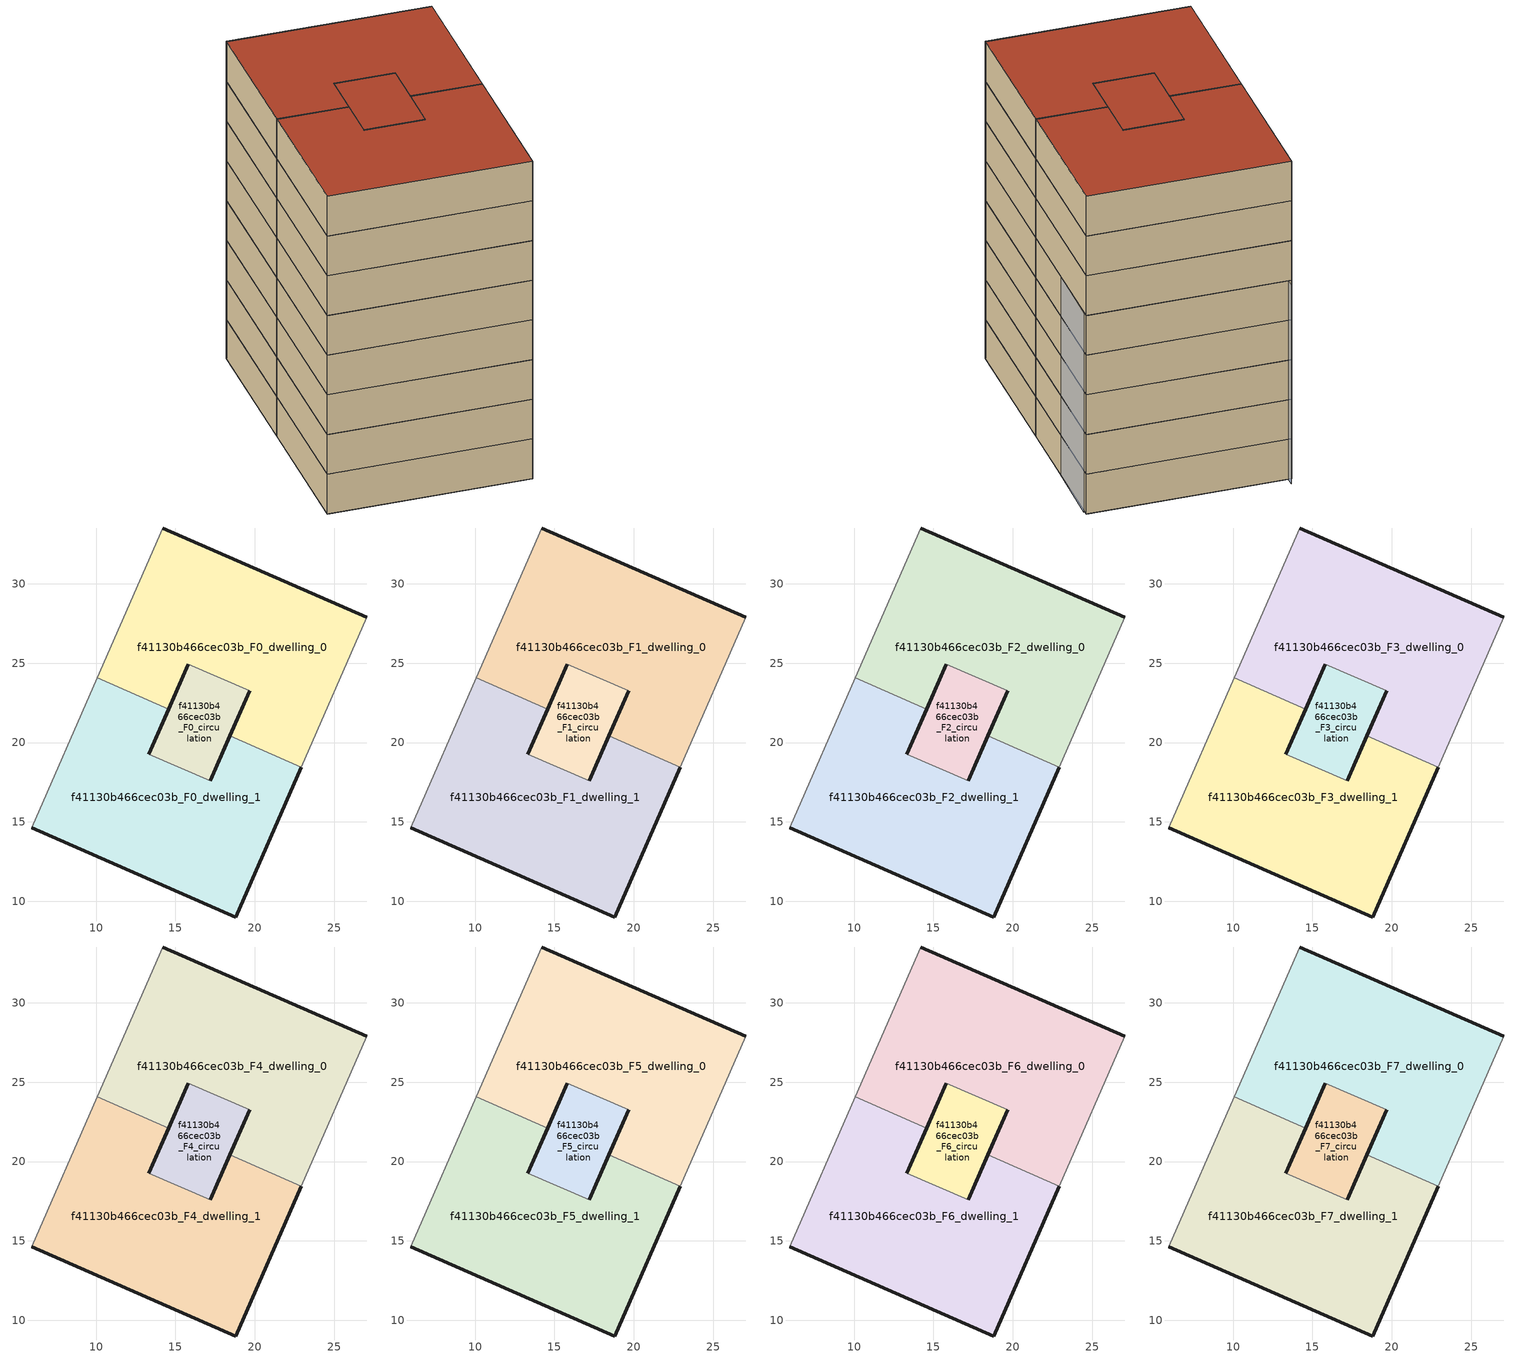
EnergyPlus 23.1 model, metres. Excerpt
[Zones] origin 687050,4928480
f41130b466cec03b_F0_dwelling_0
 floor ground (EU_floor_Construction): 22.94,18.45 27.06,27.89 14.19,33.51 10.07,24.08 14.57,22.11 15.81,24.94 19.67,23.25 18.43,20.42 z0
 wall outside (EU_wall_Construction): 18.43,20.42 19.67,23.25 / 15.81,24.94 14.57,22.11 / 14.19,33.51 27.06,27.89 z0:3
 wall adiabatic (EU_wall_Construction): 27.06,27.89 22.94,18.45 / 10.07,24.08 14.19,33.51 z0:3
 wall to f41130b466cec03b_F0_dwelling_1 (EU_wall_Construction): 22.94,18.45 18.43,20.42 / 14.57,22.11 10.07,24.08 z0:3
 wall to f41130b466cec03b_F0_circulation (EU_wall_Construction): 19.67,23.25 15.81,24.94 z0:3
f41130b466cec03b_F0_dwelling_1
 floor ground (EU_floor_Construction): 18.81,9.01 22.94,18.45 18.43,20.42 17.19,17.59 13.33,19.28 14.57,22.11 10.07,24.08 5.94,14.64 z0
 wall outside (EU_wall_Construction): 14.57,22.11 13.33,19.28 / 17.19,17.59 18.43,20.42 / 22.94,18.45 18.81,9.01 5.94,14.64 z0:3
 wall adiabatic (EU_wall_Construction): 5.94,14.64 10.07,24.08 z0:3
 wall to f41130b466cec03b_F0_circulation (EU_wall_Construction): 13.33,19.28 17.19,17.59 z0:3
f41130b466cec03b_F0_circulation
 floor ground (EU_floor_Construction): 17.19,17.59 19.67,23.25 15.81,24.94 13.33,19.28 z0
 wall outside (EU_wall_Construction): 19.67,23.25 17.19,17.59 / 13.33,19.28 15.81,24.94 z0:3
f41130b466cec03b_F1_dwelling_0
 floor to f41130b466cec03b_F0_dwelling_0 (EU_floor_Construction): 22.94,18.45 27.06,27.89 14.19,33.51 10.07,24.08 14.57,22.11 15.81,24.94 19.67,23.25 18.43,20.42 z3
 wall outside (EU_wall_Construction): 18.43,20.42 19.67,23.25 / 15.81,24.94 14.57,22.11 / 14.19,33.51 27.06,27.89 z3:6
 wall adiabatic (EU_wall_Construction): 27.06,27.89 22.94,18.45 / 10.07,24.08 14.19,33.51 z3:6
 wall to f41130b466cec03b_F1_dwelling_1 (EU_wall_Construction): 22.94,18.45 18.43,20.42 / 14.57,22.11 10.07,24.08 z3:6
 wall to f41130b466cec03b_F1_circulation (EU_wall_Construction): 19.67,23.25 15.81,24.94 z3:6
f41130b466cec03b_F1_dwelling_1
 floor to f41130b466cec03b_F0_dwelling_1 (EU_floor_Construction): 18.81,9.01 22.94,18.45 18.43,20.42 17.19,17.59 13.33,19.28 14.57,22.11 10.07,24.08 5.94,14.64 z3
 wall outside (EU_wall_Construction): 14.57,22.11 13.33,19.28 / 17.19,17.59 18.43,20.42 / 22.94,18.45 18.81,9.01 5.94,14.64 z3:6
 wall adiabatic (EU_wall_Construction): 5.94,14.64 10.07,24.08 z3:6
 wall to f41130b466cec03b_F1_circulation (EU_wall_Construction): 13.33,19.28 17.19,17.59 z3:6
f41130b466cec03b_F1_circulation
 floor to f41130b466cec03b_F0_circulation (EU_floor_Construction): 17.19,17.59 19.67,23.25 15.81,24.94 13.33,19.28 z3
 wall outside (EU_wall_Construction): 19.67,23.25 17.19,17.59 / 13.33,19.28 15.81,24.94 z3:6
f41130b466cec03b_F2_dwelling_0
 floor to f41130b466cec03b_F1_dwelling_0 (EU_floor_Construction): 22.94,18.45 27.06,27.89 14.19,33.51 10.07,24.08 14.57,22.11 15.81,24.94 19.67,23.25 18.43,20.42 z6
 wall outside (EU_wall_Construction): 18.43,20.42 19.67,23.25 / 15.81,24.94 14.57,22.11 / 14.19,33.51 27.06,27.89 z6:9
 wall adiabatic (EU_wall_Construction): 27.06,27.89 22.94,18.45 / 10.07,24.08 14.19,33.51 z6:9
 wall to f41130b466cec03b_F2_dwelling_1 (EU_wall_Construction): 22.94,18.45 18.43,20.42 / 14.57,22.11 10.07,24.08 z6:9
 wall to f41130b466cec03b_F2_circulation (EU_wall_Construction): 19.67,23.25 15.81,24.94 z6:9
f41130b466cec03b_F2_dwelling_1
 floor to f41130b466cec03b_F1_dwelling_1 (EU_floor_Construction): 18.81,9.01 22.94,18.45 18.43,20.42 17.19,17.59 13.33,19.28 14.57,22.11 10.07,24.08 5.94,14.64 z6
 wall outside (EU_wall_Construction): 14.57,22.11 13.33,19.28 / 17.19,17.59 18.43,20.42 / 22.94,18.45 18.81,9.01 5.94,14.64 z6:9
 wall adiabatic (EU_wall_Construction): 5.94,14.64 10.07,24.08 z6:9
 wall to f41130b466cec03b_F2_circulation (EU_wall_Construction): 13.33,19.28 17.19,17.59 z6:9
f41130b466cec03b_F2_circulation
 floor to f41130b466cec03b_F1_circulation (EU_floor_Construction): 17.19,17.59 19.67,23.25 15.81,24.94 13.33,19.28 z6
 wall outside (EU_wall_Construction): 19.67,23.25 17.19,17.59 / 13.33,19.28 15.81,24.94 z6:9
f41130b466cec03b_F3_dwelling_0
 floor to f41130b466cec03b_F2_dwelling_0 (EU_floor_Construction): 22.94,18.45 27.06,27.89 14.19,33.51 10.07,24.08 14.57,22.11 15.81,24.94 19.67,23.25 18.43,20.42 z9
 wall outside (EU_wall_Construction): 18.43,20.42 19.67,23.25 / 15.81,24.94 14.57,22.11 / 14.19,33.51 27.06,27.89 z9:12
 wall adiabatic (EU_wall_Construction): 27.06,27.89 22.94,18.45 / 10.07,24.08 14.19,33.51 z9:12
 wall to f41130b466cec03b_F3_dwelling_1 (EU_wall_Construction): 22.94,18.45 18.43,20.42 / 14.57,22.11 10.07,24.08 z9:12
 wall to f41130b466cec03b_F3_circulation (EU_wall_Construction): 19.67,23.25 15.81,24.94 z9:12
f41130b466cec03b_F3_dwelling_1
 floor to f41130b466cec03b_F2_dwelling_1 (EU_floor_Construction): 18.81,9.01 22.94,18.45 18.43,20.42 17.19,17.59 13.33,19.28 14.57,22.11 10.07,24.08 5.94,14.64 z9
 wall outside (EU_wall_Construction): 14.57,22.11 13.33,19.28 / 17.19,17.59 18.43,20.42 / 22.94,18.45 18.81,9.01 5.94,14.64 z9:12
 wall adiabatic (EU_wall_Construction): 5.94,14.64 10.07,24.08 z9:12
 wall to f41130b466cec03b_F3_circulation (EU_wall_Construction): 13.33,19.28 17.19,17.59 z9:12
f41130b466cec03b_F3_circulation
 floor to f41130b466cec03b_F2_circulation (EU_floor_Construction): 17.19,17.59 19.67,23.25 15.81,24.94 13.33,19.28 z9
 wall outside (EU_wall_Construction): 19.67,23.25 17.19,17.59 / 13.33,19.28 15.81,24.94 z9:12
f41130b466cec03b_F4_dwelling_0
 floor to f41130b466cec03b_F3_dwelling_0 (EU_floor_Construction): 22.94,18.45 27.06,27.89 14.19,33.51 10.07,24.08 14.57,22.11 15.81,24.94 19.67,23.25 18.43,20.42 z12
 wall outside (EU_wall_Construction): 18.43,20.42 19.67,23.25 / 15.81,24.94 14.57,22.11 / 14.19,33.51 27.06,27.89 z12:15
 wall adiabatic (EU_wall_Construction): 27.06,27.89 22.94,18.45 / 10.07,24.08 14.19,33.51 z12:15
 wall to f41130b466cec03b_F4_dwelling_1 (EU_wall_Construction): 22.94,18.45 18.43,20.42 / 14.57,22.11 10.07,24.08 z12:15
 wall to f41130b466cec03b_F4_circulation (EU_wall_Construction): 19.67,23.25 15.81,24.94 z12:15
f41130b466cec03b_F4_dwelling_1
 floor to f41130b466cec03b_F3_dwelling_1 (EU_floor_Construction): 18.81,9.01 22.94,18.45 18.43,20.42 17.19,17.59 13.33,19.28 14.57,22.11 10.07,24.08 5.94,14.64 z12
 wall outside (EU_wall_Construction): 14.57,22.11 13.33,19.28 / 17.19,17.59 18.43,20.42 / 22.94,18.45 18.81,9.01 5.94,14.64 z12:15
 wall adiabatic (EU_wall_Construction): 5.94,14.64 10.07,24.08 z12:15
 wall to f41130b466cec03b_F4_circulation (EU_wall_Construction): 13.33,19.28 17.19,17.59 z12:15
f41130b466cec03b_F4_circulation
 floor to f41130b466cec03b_F3_circulation (EU_floor_Construction): 17.19,17.59 19.67,23.25 15.81,24.94 13.33,19.28 z12
 wall outside (EU_wall_Construction): 19.67,23.25 17.19,17.59 / 13.33,19.28 15.81,24.94 z12:15
f41130b466cec03b_F5_dwelling_0
 floor to f41130b466cec03b_F4_dwelling_0 (EU_floor_Construction): 22.94,18.45 27.06,27.89 14.19,33.51 10.07,24.08 14.57,22.11 15.81,24.94 19.67,23.25 18.43,20.42 z15
 wall outside (EU_wall_Construction): 18.43,20.42 19.67,23.25 / 15.81,24.94 14.57,22.11 / 14.19,33.51 27.06,27.89 z15:18
 wall adiabatic (EU_wall_Construction): 27.06,27.89 22.94,18.45 / 10.07,24.08 14.19,33.51 z15:18
 wall to f41130b466cec03b_F5_dwelling_1 (EU_wall_Construction): 22.94,18.45 18.43,20.42 / 14.57,22.11 10.07,24.08 z15:18
 wall to f41130b466cec03b_F5_circulation (EU_wall_Construction): 19.67,23.25 15.81,24.94 z15:18
f41130b466cec03b_F5_dwelling_1
 floor to f41130b466cec03b_F4_dwelling_1 (EU_floor_Construction): 18.81,9.01 22.94,18.45 18.43,20.42 17.19,17.59 13.33,19.28 14.57,22.11 10.07,24.08 5.94,14.64 z15
 wall outside (EU_wall_Construction): 14.57,22.11 13.33,19.28 / 17.19,17.59 18.43,20.42 / 22.94,18.45 18.81,9.01 5.94,14.64 z15:18
 wall adiabatic (EU_wall_Construction): 5.94,14.64 10.07,24.08 z15:18
 wall to f41130b466cec03b_F5_circulation (EU_wall_Construction): 13.33,19.28 17.19,17.59 z15:18
f41130b466cec03b_F5_circulation
 floor to f41130b466cec03b_F4_circulation (EU_floor_Construction): 17.19,17.59 19.67,23.25 15.81,24.94 13.33,19.28 z15
 wall outside (EU_wall_Construction): 19.67,23.25 17.19,17.59 / 13.33,19.28 15.81,24.94 z15:18
f41130b466cec03b_F6_dwelling_0
 floor to f41130b466cec03b_F5_dwelling_0 (EU_floor_Construction): 22.94,18.45 27.06,27.89 14.19,33.51 10.07,24.08 14.57,22.11 15.81,24.94 19.67,23.25 18.43,20.42 z18
 wall outside (EU_wall_Construction): 18.43,20.42 19.67,23.25 / 15.81,24.94 14.57,22.11 / 14.19,33.51 27.06,27.89 z18:21
 wall adiabatic (EU_wall_Construction): 27.06,27.89 22.94,18.45 / 10.07,24.08 14.19,33.51 z18:21
 wall to f41130b466cec03b_F6_dwelling_1 (EU_wall_Construction): 22.94,18.45 18.43,20.42 / 14.57,22.11 10.07,24.08 z18:21
 wall to f41130b466cec03b_F6_circulation (EU_wall_Construction): 19.67,23.25 15.81,24.94 z18:21
f41130b466cec03b_F6_dwelling_1
 floor to f41130b466cec03b_F5_dwelling_1 (EU_floor_Construction): 18.81,9.01 22.94,18.45 18.43,20.42 17.19,17.59 13.33,19.28 14.57,22.11 10.07,24.08 5.94,14.64 z18
 wall outside (EU_wall_Construction): 14.57,22.11 13.33,19.28 / 17.19,17.59 18.43,20.42 / 22.94,18.45 18.81,9.01 5.94,14.64 z18:21
 wall adiabatic (EU_wall_Construction): 5.94,14.64 10.07,24.08 z18:21
 wall to f41130b466cec03b_F6_circulation (EU_wall_Construction): 13.33,19.28 17.19,17.59 z18:21
f41130b466cec03b_F6_circulation
 floor to f41130b466cec03b_F5_circulation (EU_floor_Construction): 17.19,17.59 19.67,23.25 15.81,24.94 13.33,19.28 z18
 wall outside (EU_wall_Construction): 19.67,23.25 17.19,17.59 / 13.33,19.28 15.81,24.94 z18:21
f41130b466cec03b_F7_dwelling_0
 floor to f41130b466cec03b_F6_dwelling_0 (EU_floor_Construction): 22.94,18.45 27.06,27.89 14.19,33.51 10.07,24.08 14.57,22.11 15.81,24.94 19.67,23.25 18.43,20.42 z21
 wall outside (EU_wall_Construction): 18.43,20.42 19.67,23.25 / 15.81,24.94 14.57,22.11 / 14.19,33.51 27.06,27.89 z21:24
 wall adiabatic (EU_wall_Construction): 27.06,27.89 22.94,18.45 / 10.07,24.08 14.19,33.51 z21:24
 wall to f41130b466cec03b_F7_dwelling_1 (EU_wall_Construction): 22.94,18.45 18.43,20.42 / 14.57,22.11 10.07,24.08 z21:24
 wall to f41130b466cec03b_F7_circulation (EU_wall_Construction): 19.67,23.25 15.81,24.94 z21:24
 roof outside (EU_roof_Construction): 27.06,27.89 22.94,18.45 18.43,20.42 19.67,23.25 15.81,24.94 14.57,22.11 10.07,24.08 14.19,33.51 z24
f41130b466cec03b_F7_dwelling_1
 floor to f41130b466cec03b_F6_dwelling_1 (EU_floor_Construction): 18.81,9.01 22.94,18.45 18.43,20.42 17.19,17.59 13.33,19.28 14.57,22.11 10.07,24.08 5.94,14.64 z21
 wall outside (EU_wall_Construction): 14.57,22.11 13.33,19.28 / 17.19,17.59 18.43,20.42 / 22.94,18.45 18.81,9.01 5.94,14.64 z21:24
 wall adiabatic (EU_wall_Construction): 5.94,14.64 10.07,24.08 z21:24
 wall to f41130b466cec03b_F7_circulation (EU_wall_Construction): 13.33,19.28 17.19,17.59 z21:24
 roof outside (EU_roof_Construction): 22.94,18.45 18.81,9.01 5.94,14.64 10.07,24.08 14.57,22.11 13.33,19.28 17.19,17.59 18.43,20.42 z24
f41130b466cec03b_F7_circulation
 floor to f41130b466cec03b_F6_circulation (EU_floor_Construction): 17.19,17.59 19.67,23.25 15.81,24.94 13.33,19.28 z21
 wall outside (EU_wall_Construction): 19.67,23.25 17.19,17.59 / 13.33,19.28 15.81,24.94 z21:24
 roof outside (EU_roof_Construction): 19.67,23.25 17.19,17.59 13.33,19.28 15.81,24.94 z24
shading: 22.07,16.71 27.01,27.61 / 14.64,33.95 6.08,14.52 z0:15
[Building]
EU S2 Campaign: North Axis=0; Terrain=City; Solar Distribution=FullExterior
[Site:Location]
Bologna: Latitude=44.5; Longitude=11.25; Time Zone=1; Elevation=37
[SizingPeriod:WeatherFileDays]
AnnualSizingPeriod: Begin Month=1; Begin Day of Month=1; End Month=12; End Day of Month=31; Day of Week for Start Day=Monday; Use Weather File Daylight Saving Period=No; Use Weather File Rain and Snow Indicators=No
[MATERIAL]
EU_InternalMass_Material: Roughness=MediumRough; Thickness=0.1; Conductivity=1; Density=1800; Specific Heat=900; Thermal Absorptance=0.9; Solar Absorptance=0.7; Visible Absorptance=0.7
[MATERIAL:NOMASS] Roughness=MediumRough; Thermal Absorptance=0.9; Solar Absorptance=0.7; Visible Absorptance=0.7
Name | Thermal Resistance
EU_wall_NoMass | 0.905828
EU_roof_NoMass | 0.37593
EU_floor_NoMass | 0.67114
[CONSTRUCTION]
EU_wall_Construction: EU_wall_NoMass
EU_roof_Construction: EU_roof_NoMass
EU_floor_Construction: EU_floor_NoMass
EU_InternalMass_Construction: EU_InternalMass_Material
[ZONE] Type=1; Multiplier=1; Ceiling Height=autocalculate; Floor Area=autocalculate; Part of Total Floor Area=Yes
Name | Volume
f41130b466cec03b_F0_dwelling_0 | 394.863
f41130b466cec03b_F1_dwelling_0; f41130b466cec03b_F2_dwelling_0; f41130b466cec03b_F3_dwelling_0; f41130b466cec03b_F4_dwelling_0; f41130b466cec03b_F5_dwelling_0; f41130b466cec03b_F6_dwelling_0; f41130b466cec03b_F7_dwelling_0; f41130b466cec03b_F1_dwelling_1; f41130b466cec03b_F2_dwelling_1; f41130b466cec03b_F3_dwelling_1; f41130b466cec03b_F4_dwelling_1; f41130b466cec03b_F5_dwelling_1; f41130b466cec03b_F6_dwelling_1; f41130b466cec03b_F7_dwelling_1 | 394.862
f41130b466cec03b_F0_dwelling_1 | 394.861
f41130b466cec03b_F0_circulation; f41130b466cec03b_F1_circulation; f41130b466cec03b_F2_circulation; f41130b466cec03b_F3_circulation; f41130b466cec03b_F4_circulation; f41130b466cec03b_F5_circulation; f41130b466cec03b_F6_circulation; f41130b466cec03b_F7_circulation | 78.0996
[INTERNALMASS] Construction=EU_InternalMass_Construction; Surface Area=131.623
Name | Zone or ZoneList
f41130b466cec03b_F0_dwelling_0_EU_InternalMass | f41130b466cec03b_F0_dwelling_0
f41130b466cec03b_F0_dwelling_1_EU_InternalMass | f41130b466cec03b_F0_dwelling_1
f41130b466cec03b_F1_dwelling_0_EU_InternalMass | f41130b466cec03b_F1_dwelling_0
f41130b466cec03b_F1_dwelling_1_EU_InternalMass | f41130b466cec03b_F1_dwelling_1
f41130b466cec03b_F2_dwelling_0_EU_InternalMass | f41130b466cec03b_F2_dwelling_0
f41130b466cec03b_F2_dwelling_1_EU_InternalMass | f41130b466cec03b_F2_dwelling_1
f41130b466cec03b_F3_dwelling_0_EU_InternalMass | f41130b466cec03b_F3_dwelling_0
f41130b466cec03b_F3_dwelling_1_EU_InternalMass | f41130b466cec03b_F3_dwelling_1
f41130b466cec03b_F4_dwelling_0_EU_InternalMass | f41130b466cec03b_F4_dwelling_0
f41130b466cec03b_F4_dwelling_1_EU_InternalMass | f41130b466cec03b_F4_dwelling_1
f41130b466cec03b_F5_dwelling_0_EU_InternalMass | f41130b466cec03b_F5_dwelling_0
f41130b466cec03b_F5_dwelling_1_EU_InternalMass | f41130b466cec03b_F5_dwelling_1
f41130b466cec03b_F6_dwelling_0_EU_InternalMass | f41130b466cec03b_F6_dwelling_0
f41130b466cec03b_F6_dwelling_1_EU_InternalMass | f41130b466cec03b_F6_dwelling_1
f41130b466cec03b_F7_dwelling_0_EU_InternalMass | f41130b466cec03b_F7_dwelling_0
f41130b466cec03b_F7_dwelling_1_EU_InternalMass | f41130b466cec03b_F7_dwelling_1
[OTHEREQUIPMENT] Fuel Type=Electricity; Design Level Calculation Method=Watts/Area; Power per Zone Floor Area=1; Fraction Latent=0; Fraction Radiant=0; Fraction Lost=0; Carbon Dioxide Generation Rate=0; EndUse Subcategory=EU_Step8_InternalGains
Name | Zone or ZoneList or Space or SpaceList | Schedule
EU_Step8_InternalGain_f41130b466cec03b_F0_dwelling_0_f000 | f41130b466cec03b_F0_dwelling_0 | EU_Step8_GainSchedule_f41130b466cec03b_F0_dwelling_0_f000
EU_Step8_InternalGain_f41130b466cec03b_F0_dwelling_1_f000 | f41130b466cec03b_F0_dwelling_1 | EU_Step8_GainSchedule_f41130b466cec03b_F0_dwelling_1_f000
EU_Step8_InternalGain_f41130b466cec03b_F1_dwelling_0_f000 | f41130b466cec03b_F1_dwelling_0 | EU_Step8_GainSchedule_f41130b466cec03b_F1_dwelling_0_f000
EU_Step8_InternalGain_f41130b466cec03b_F1_dwelling_1_f000 | f41130b466cec03b_F1_dwelling_1 | EU_Step8_GainSchedule_f41130b466cec03b_F1_dwelling_1_f000
EU_Step8_InternalGain_f41130b466cec03b_F2_dwelling_0_f000 | f41130b466cec03b_F2_dwelling_0 | EU_Step8_GainSchedule_f41130b466cec03b_F2_dwelling_0_f000
EU_Step8_InternalGain_f41130b466cec03b_F2_dwelling_1_f000 | f41130b466cec03b_F2_dwelling_1 | EU_Step8_GainSchedule_f41130b466cec03b_F2_dwelling_1_f000
EU_Step8_InternalGain_f41130b466cec03b_F3_dwelling_0_f000 | f41130b466cec03b_F3_dwelling_0 | EU_Step8_GainSchedule_f41130b466cec03b_F3_dwelling_0_f000
EU_Step8_InternalGain_f41130b466cec03b_F3_dwelling_1_f000 | f41130b466cec03b_F3_dwelling_1 | EU_Step8_GainSchedule_f41130b466cec03b_F3_dwelling_1_f000
EU_Step8_InternalGain_f41130b466cec03b_F4_dwelling_0_f000 | f41130b466cec03b_F4_dwelling_0 | EU_Step8_GainSchedule_f41130b466cec03b_F4_dwelling_0_f000
EU_Step8_InternalGain_f41130b466cec03b_F4_dwelling_1_f000 | f41130b466cec03b_F4_dwelling_1 | EU_Step8_GainSchedule_f41130b466cec03b_F4_dwelling_1_f000
EU_Step8_InternalGain_f41130b466cec03b_F5_dwelling_0_f000 | f41130b466cec03b_F5_dwelling_0 | EU_Step8_GainSchedule_f41130b466cec03b_F5_dwelling_0_f000
EU_Step8_InternalGain_f41130b466cec03b_F5_dwelling_1_f000 | f41130b466cec03b_F5_dwelling_1 | EU_Step8_GainSchedule_f41130b466cec03b_F5_dwelling_1_f000
EU_Step8_InternalGain_f41130b466cec03b_F6_dwelling_0_f000 | f41130b466cec03b_F6_dwelling_0 | EU_Step8_GainSchedule_f41130b466cec03b_F6_dwelling_0_f000
EU_Step8_InternalGain_f41130b466cec03b_F6_dwelling_1_f000 | f41130b466cec03b_F6_dwelling_1 | EU_Step8_GainSchedule_f41130b466cec03b_F6_dwelling_1_f000
EU_Step8_InternalGain_f41130b466cec03b_F7_dwelling_0_f000 | f41130b466cec03b_F7_dwelling_0 | EU_Step8_GainSchedule_f41130b466cec03b_F7_dwelling_0_f000
EU_Step8_InternalGain_f41130b466cec03b_F7_dwelling_1_f000 | f41130b466cec03b_F7_dwelling_1 | EU_Step8_GainSchedule_f41130b466cec03b_F7_dwelling_1_f000
[ZONEINFILTRATION:DESIGNFLOWRATE] Schedule=EU_AlwaysOn; Design Flow Rate Calculation Method=Flow/Area; Flow Rate per Floor Area=0.0005; Constant Term Coefficient=1; Temperature Term Coefficient=0; Velocity Term Coefficient=0; Velocity Squared Term Coefficient=0
Name | Zone or ZoneList or Space or SpaceList
EU_Circulation_Infiltration_f41130b466cec03b_F0_circulation | f41130b466cec03b_F0_circulation
EU_Circulation_Infiltration_f41130b466cec03b_F1_circulation | f41130b466cec03b_F1_circulation
EU_Circulation_Infiltration_f41130b466cec03b_F2_circulation | f41130b466cec03b_F2_circulation
EU_Circulation_Infiltration_f41130b466cec03b_F3_circulation | f41130b466cec03b_F3_circulation
EU_Circulation_Infiltration_f41130b466cec03b_F4_circulation | f41130b466cec03b_F4_circulation
EU_Circulation_Infiltration_f41130b466cec03b_F5_circulation | f41130b466cec03b_F5_circulation
EU_Circulation_Infiltration_f41130b466cec03b_F6_circulation | f41130b466cec03b_F6_circulation
EU_Circulation_Infiltration_f41130b466cec03b_F7_circulation | f41130b466cec03b_F7_circulation
[ZONEVENTILATION:DESIGNFLOWRATE] Schedule=EU_AlwaysOn; Design Flow Rate Calculation Method=AirChanges/Hour; Air Changes per Hour=0.73129; Ventilation Type=Natural; Fan Pressure Rise=0; Fan Total Efficiency=1; Constant Term Coefficient=1; Temperature Term Coefficient=0; Velocity Term Coefficient=0; Velocity Squared Term Coefficient=0; Minimum Indoor Temperature=-100; Maximum Indoor Temperature=100; Delta Temperature=-100; Minimum Outdoor Temperature=-100; Maximum Outdoor Temperature=100; Maximum Wind Speed=40
Name | Zone or ZoneList or Space or SpaceList
EU_ConstantAir_f41130b466cec03b_F0_dwelling_0 | f41130b466cec03b_F0_dwelling_0
EU_ConstantAir_f41130b466cec03b_F0_dwelling_1 | f41130b466cec03b_F0_dwelling_1
EU_ConstantAir_f41130b466cec03b_F1_dwelling_0 | f41130b466cec03b_F1_dwelling_0
EU_ConstantAir_f41130b466cec03b_F1_dwelling_1 | f41130b466cec03b_F1_dwelling_1
EU_ConstantAir_f41130b466cec03b_F2_dwelling_0 | f41130b466cec03b_F2_dwelling_0
EU_ConstantAir_f41130b466cec03b_F2_dwelling_1 | f41130b466cec03b_F2_dwelling_1
EU_ConstantAir_f41130b466cec03b_F3_dwelling_0 | f41130b466cec03b_F3_dwelling_0
EU_ConstantAir_f41130b466cec03b_F3_dwelling_1 | f41130b466cec03b_F3_dwelling_1
EU_ConstantAir_f41130b466cec03b_F4_dwelling_0 | f41130b466cec03b_F4_dwelling_0
EU_ConstantAir_f41130b466cec03b_F4_dwelling_1 | f41130b466cec03b_F4_dwelling_1
EU_ConstantAir_f41130b466cec03b_F5_dwelling_0 | f41130b466cec03b_F5_dwelling_0
EU_ConstantAir_f41130b466cec03b_F5_dwelling_1 | f41130b466cec03b_F5_dwelling_1
EU_ConstantAir_f41130b466cec03b_F6_dwelling_0 | f41130b466cec03b_F6_dwelling_0
EU_ConstantAir_f41130b466cec03b_F6_dwelling_1 | f41130b466cec03b_F6_dwelling_1
EU_ConstantAir_f41130b466cec03b_F7_dwelling_0 | f41130b466cec03b_F7_dwelling_0
EU_ConstantAir_f41130b466cec03b_F7_dwelling_1 | f41130b466cec03b_F7_dwelling_1
[HVACTEMPLATE:THERMOSTAT] Constant Heating Setpoint=20; Constant Cooling Setpoint=50
EU_HeatOnly_f41130b466cec03b_F0_dwelling_0; EU_HeatOnly_f41130b466cec03b_F0_dwelling_1; EU_HeatOnly_f41130b466cec03b_F1_dwelling_0; EU_HeatOnly_f41130b466cec03b_F1_dwelling_1; EU_HeatOnly_f41130b466cec03b_F2_dwelling_0; EU_HeatOnly_f41130b466cec03b_F2_dwelling_1; EU_HeatOnly_f41130b466cec03b_F3_dwelling_0; EU_HeatOnly_f41130b466cec03b_F3_dwelling_1; EU_HeatOnly_f41130b466cec03b_F4_dwelling_0; EU_HeatOnly_f41130b466cec03b_F4_dwelling_1; EU_HeatOnly_f41130b466cec03b_F5_dwelling_0; EU_HeatOnly_f41130b466cec03b_F5_dwelling_1; EU_HeatOnly_f41130b466cec03b_F6_dwelling_0; EU_HeatOnly_f41130b466cec03b_F6_dwelling_1; EU_HeatOnly_f41130b466cec03b_F7_dwelling_0; EU_HeatOnly_f41130b466cec03b_F7_dwelling_1
[HVACTEMPLATE:ZONE:IDEALLOADSAIRSYSTEM] System Availability Schedule=EU_AlwaysOn; Maximum Heating Supply Air Temperature=50; Minimum Cooling Supply Air Temperature=13; Maximum Heating Supply Air Humidity Ratio=0.0156; Minimum Cooling Supply Air Humidity Ratio=0.0077; Heating Limit=NoLimit; Cooling Limit=NoLimit; Heating Availability Schedule=EU_AlwaysOn; Cooling Availability Schedule=EU_CoolingOff; Dehumidification Control Type=ConstantSensibleHeatRatio; Cooling Sensible Heat Ratio=0.7; Dehumidification Setpoint=60; Humidification Control Type=None; Humidification Setpoint=30; Outdoor Air Method=None; Outdoor Air Flow Rate per Person=0.00944; Outdoor Air Flow Rate per Zone Floor Area=0; Outdoor Air Flow Rate per Zone=0; Demand Controlled Ventilation Type=None; Outdoor Air Economizer Type=NoEconomizer; Heat Recovery Type=None; Sensible Heat Recovery Effectiveness=0.7; Latent Heat Recovery Effectiveness=0.65
Name | Template Thermostat
f41130b466cec03b_F0_dwelling_0 | EU_HeatOnly_f41130b466cec03b_F0_dwelling_0
f41130b466cec03b_F0_dwelling_1 | EU_HeatOnly_f41130b466cec03b_F0_dwelling_1
f41130b466cec03b_F1_dwelling_0 | EU_HeatOnly_f41130b466cec03b_F1_dwelling_0
f41130b466cec03b_F1_dwelling_1 | EU_HeatOnly_f41130b466cec03b_F1_dwelling_1
f41130b466cec03b_F2_dwelling_0 | EU_HeatOnly_f41130b466cec03b_F2_dwelling_0
f41130b466cec03b_F2_dwelling_1 | EU_HeatOnly_f41130b466cec03b_F2_dwelling_1
f41130b466cec03b_F3_dwelling_0 | EU_HeatOnly_f41130b466cec03b_F3_dwelling_0
f41130b466cec03b_F3_dwelling_1 | EU_HeatOnly_f41130b466cec03b_F3_dwelling_1
f41130b466cec03b_F4_dwelling_0 | EU_HeatOnly_f41130b466cec03b_F4_dwelling_0
f41130b466cec03b_F4_dwelling_1 | EU_HeatOnly_f41130b466cec03b_F4_dwelling_1
f41130b466cec03b_F5_dwelling_0 | EU_HeatOnly_f41130b466cec03b_F5_dwelling_0
f41130b466cec03b_F5_dwelling_1 | EU_HeatOnly_f41130b466cec03b_F5_dwelling_1
f41130b466cec03b_F6_dwelling_0 | EU_HeatOnly_f41130b466cec03b_F6_dwelling_0
f41130b466cec03b_F6_dwelling_1 | EU_HeatOnly_f41130b466cec03b_F6_dwelling_1
f41130b466cec03b_F7_dwelling_0 | EU_HeatOnly_f41130b466cec03b_F7_dwelling_0
f41130b466cec03b_F7_dwelling_1 | EU_HeatOnly_f41130b466cec03b_F7_dwelling_1
[SIZING:ZONE] Zone Cooling Design Supply Air Temperature Input Method=SupplyAirTemperature; Zone Cooling Design Supply Air Temperature=13; Zone Heating Design Supply Air Temperature Input Method=SupplyAirTemperature; Zone Heating Design Supply Air Temperature=50; Zone Cooling Design Supply Air Humidity Ratio=0.008; Zone Heating Design Supply Air Humidity Ratio=0.008; Cooling Design Air Flow Method=DesignDay; Cooling Design Air Flow Rate=0; Cooling Minimum Air Flow per Zone Floor Area=0.000762; Cooling Minimum Air Flow=0; Cooling Minimum Air Flow Fraction=0.2; Heating Design Air Flow Method=DesignDay; Heating Design Air Flow Rate=0; Heating Maximum Air Flow per Zone Floor Area=0.002032; Heating Maximum Air Flow=0.141576; Heating Maximum Air Flow Fraction=0.3; Account for Dedicated Outdoor Air System=No; Dedicated Outdoor Air System Control Strategy=NeutralSupplyAir; Dedicated Outdoor Air Low Setpoint Temperature for Design=autosize; Dedicated Outdoor Air High Setpoint Temperature for Design=autosize; Zone Load Sizing Method=Sensible Load Only No Latent Load; Zone Latent Cooling Design Supply Air Humidity Ratio Input Method=HumidityRatioDifference; Zone Cooling Design Supply Air Humidity Ratio Difference=0.005; Zone Latent Heating Design Supply Air Humidity Ratio Input Method=HumidityRatioDifference; Zone Humidification Design Supply Air Humidity Ratio Difference=0.005
f41130b466cec03b_F0_dwelling_0; f41130b466cec03b_F0_dwelling_1; f41130b466cec03b_F1_dwelling_0; f41130b466cec03b_F1_dwelling_1; f41130b466cec03b_F2_dwelling_0; f41130b466cec03b_F2_dwelling_1; f41130b466cec03b_F3_dwelling_0; f41130b466cec03b_F3_dwelling_1; f41130b466cec03b_F4_dwelling_0; f41130b466cec03b_F4_dwelling_1; f41130b466cec03b_F5_dwelling_0; f41130b466cec03b_F5_dwelling_1; f41130b466cec03b_F6_dwelling_0; f41130b466cec03b_F6_dwelling_1; f41130b466cec03b_F7_dwelling_0; f41130b466cec03b_F7_dwelling_1
[SCHEDULE:CONSTANT]
Name | Hourly Value
EU_AlwaysOn | 1
EU_CoolingOff | 0
[SCHEDULE:FILE] Column Number=1; Rows to Skip at Top=0; Number of Hours of Data=8760; Column Separator=Comma; Interpolate to Timestep=No; Minutes per Item=60; Adjust Schedule for Daylight Savings=Yes
Name | File
EU_Step8_GainSchedule_f41130b466cec03b_F0_dwelling_0_f000 | ../../schedules/f41130b466cec03b/f41130b466cec03b_F0_dwelling_0_f000_gain.csv
EU_Step8_GainSchedule_f41130b466cec03b_F0_dwelling_1_f000 | ../../schedules/f41130b466cec03b/f41130b466cec03b_F0_dwelling_1_f000_gain.csv
EU_Step8_GainSchedule_f41130b466cec03b_F1_dwelling_0_f000 | ../../schedules/f41130b466cec03b/f41130b466cec03b_F1_dwelling_0_f000_gain.csv
EU_Step8_GainSchedule_f41130b466cec03b_F1_dwelling_1_f000 | ../../schedules/f41130b466cec03b/f41130b466cec03b_F1_dwelling_1_f000_gain.csv
EU_Step8_GainSchedule_f41130b466cec03b_F2_dwelling_0_f000 | ../../schedules/f41130b466cec03b/f41130b466cec03b_F2_dwelling_0_f000_gain.csv
EU_Step8_GainSchedule_f41130b466cec03b_F2_dwelling_1_f000 | ../../schedules/f41130b466cec03b/f41130b466cec03b_F2_dwelling_1_f000_gain.csv
EU_Step8_GainSchedule_f41130b466cec03b_F3_dwelling_0_f000 | ../../schedules/f41130b466cec03b/f41130b466cec03b_F3_dwelling_0_f000_gain.csv
EU_Step8_GainSchedule_f41130b466cec03b_F3_dwelling_1_f000 | ../../schedules/f41130b466cec03b/f41130b466cec03b_F3_dwelling_1_f000_gain.csv
EU_Step8_GainSchedule_f41130b466cec03b_F4_dwelling_0_f000 | ../../schedules/f41130b466cec03b/f41130b466cec03b_F4_dwelling_0_f000_gain.csv
EU_Step8_GainSchedule_f41130b466cec03b_F4_dwelling_1_f000 | ../../schedules/f41130b466cec03b/f41130b466cec03b_F4_dwelling_1_f000_gain.csv
EU_Step8_GainSchedule_f41130b466cec03b_F5_dwelling_0_f000 | ../../schedules/f41130b466cec03b/f41130b466cec03b_F5_dwelling_0_f000_gain.csv
EU_Step8_GainSchedule_f41130b466cec03b_F5_dwelling_1_f000 | ../../schedules/f41130b466cec03b/f41130b466cec03b_F5_dwelling_1_f000_gain.csv
EU_Step8_GainSchedule_f41130b466cec03b_F6_dwelling_0_f000 | ../../schedules/f41130b466cec03b/f41130b466cec03b_F6_dwelling_0_f000_gain.csv
EU_Step8_GainSchedule_f41130b466cec03b_F6_dwelling_1_f000 | ../../schedules/f41130b466cec03b/f41130b466cec03b_F6_dwelling_1_f000_gain.csv
EU_Step8_GainSchedule_f41130b466cec03b_F7_dwelling_0_f000 | ../../schedules/f41130b466cec03b/f41130b466cec03b_F7_dwelling_0_f000_gain.csv
EU_Step8_GainSchedule_f41130b466cec03b_F7_dwelling_1_f000 | ../../schedules/f41130b466cec03b/f41130b466cec03b_F7_dwelling_1_f000_gain.csv
